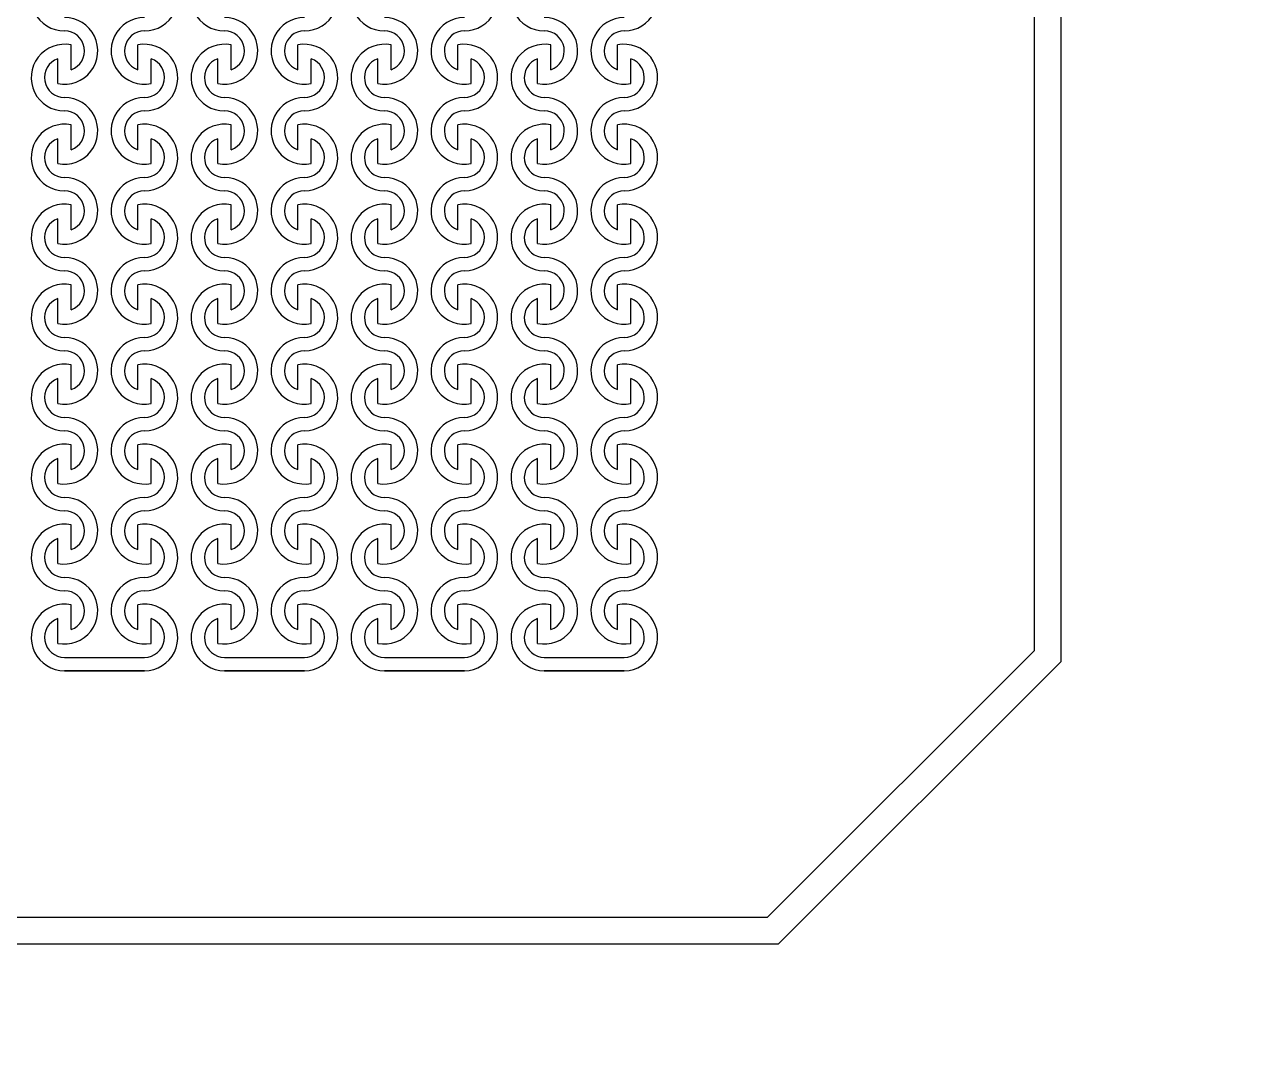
# Model space of a CAD drawing. Header units: millimetres. Extents: x 45556 to 173556, y 25313 to 153313.
# Drawn here: x 133404 to 137952, y 67713 to 71563 of the extents above; entities that cross this region are included whole.
import ezdxf

# ---------------------------------------------------------------- set-up
doc = ezdxf.new("R2010")
doc.units = ezdxf.units.MM
doc.layers.add('CLEAR', color=140, linetype='Continuous')

msp = doc.modelspace()

# ---------------------------------------------------------------- linework, layer by layer
for radius in [25000, 15000]:
    msp.add_circle((127056.2, 75313.2), radius)
at = {"layer": 'CLEAR'}
for p, q in [((137191.9, 74900.4), (137191.9, 69213.2)), ((137291.9, 74859), (137291.9, 69171.8)), ((133579.8, 71392.5), (133579.8, 71485.7)), ((133579.8, 71392.5), (133579.8, 71485.7)), ((133579.8, 71392.5), (133579.8, 71485.7)), ((133579.8, 71392.5), (133579.8, 71485.7)), ((133829.8, 71392.5), (133829.8, 71485.7)), ((133829.8, 71392.5), (133829.8, 71485.7)), ((133829.8, 71392.5), (133829.8, 71485.7)), ((133829.8, 71392.5), (133829.8, 71485.7)), ((134179.8, 71392.5), (134179.8, 71485.7)), ((134179.8, 71392.5), (134179.8, 71485.7)), ((134179.8, 71392.5), (134179.8, 71485.7)), ((134179.8, 71392.5), (134179.8, 71485.7)), ((134429.8, 71392.5), (134429.8, 71485.7)), ((134429.8, 71392.5), (134429.8, 71485.7)), ((134429.8, 71392.5), (134429.8, 71485.7)), ((134429.8, 71392.5), (134429.8, 71485.7)), ((134779.8, 71392.5), (134779.8, 71485.7)), ((134779.8, 71392.5), (134779.8, 71485.7)), ((134779.8, 71392.5), (134779.8, 71485.7)), ((134779.8, 71392.5), (134779.8, 71485.7)), ((135029.8, 71392.5), (135029.8, 71485.7)), ((135029.8, 71392.5), (135029.8, 71485.7)), ((135029.8, 71392.5), (135029.8, 71485.7)), ((135029.8, 71392.5), (135029.8, 71485.7)), ((135379.8, 71392.5), (135379.8, 71485.7)), ((135379.8, 71392.5), (135379.8, 71485.7)), ((135379.8, 71392.5), (135379.8, 71485.7)), ((135379.8, 71392.5), (135379.8, 71485.7)), ((135629.8, 71392.5), (135629.8, 71485.7)), ((135629.8, 71392.5), (135629.8, 71485.7)), ((135629.8, 71392.5), (135629.8, 71485.7)), ((135629.8, 71392.5), (135629.8, 71485.7)), ((133529.8, 71340.8), (133529.8, 71433.9)), ((133529.8, 71340.8), (133529.8, 71433.9)), ((133529.8, 71340.8), (133529.8, 71433.9)), ((133529.8, 71340.8), (133529.8, 71433.9)), ((133879.8, 71340.8), (133879.8, 71433.9)), ((133879.8, 71340.8), (133879.8, 71433.9)), ((133879.8, 71340.8), (133879.8, 71433.9)), ((133879.8, 71340.8), (133879.8, 71433.9)), ((134129.8, 71340.8), (134129.8, 71433.9)), ((134129.8, 71340.8), (134129.8, 71433.9)), ((134129.8, 71340.8), (134129.8, 71433.9)), ((134129.8, 71340.8), (134129.8, 71433.9)), ((134479.8, 71340.8), (134479.8, 71433.9)), ((134479.8, 71340.8), (134479.8, 71433.9)), ((134479.8, 71340.8), (134479.8, 71433.9)), ((134479.8, 71340.8), (134479.8, 71433.9)), ((134729.8, 71340.8), (134729.8, 71433.9)), ((134729.8, 71340.8), (134729.8, 71433.9)), ((134729.8, 71340.8), (134729.8, 71433.9)), ((134729.8, 71340.8), (134729.8, 71433.9)), ((135079.8, 71340.8), (135079.8, 71433.9)), ((135079.8, 71340.8), (135079.8, 71433.9)), ((135079.8, 71340.8), (135079.8, 71433.9)), ((135079.8, 71340.8), (135079.8, 71433.9)), ((135329.8, 71340.8), (135329.8, 71433.9)), ((135329.8, 71340.8), (135329.8, 71433.9)), ((135329.8, 71340.8), (135329.8, 71433.9)), ((135329.8, 71340.8), (135329.8, 71433.9)), ((135679.8, 71340.8), (135679.8, 71433.9)), ((135679.8, 71340.8), (135679.8, 71433.9)), ((135679.8, 71340.8), (135679.8, 71433.9)), ((135679.8, 71340.8), (135679.8, 71433.9)), ((133579.8, 71092.5), (133579.8, 71185.7)), ((133579.8, 71092.5), (133579.8, 71185.7)), ((133579.8, 71092.5), (133579.8, 71185.7)), ((133579.8, 71092.5), (133579.8, 71185.7)), ((133829.8, 71092.5), (133829.8, 71185.7)), ((133829.8, 71092.5), (133829.8, 71185.7)), ((133829.8, 71092.5), (133829.8, 71185.7)), ((133829.8, 71092.5), (133829.8, 71185.7)), ((134179.8, 71092.5), (134179.8, 71185.7)), ((134179.8, 71092.5), (134179.8, 71185.7)), ((134179.8, 71092.5), (134179.8, 71185.7)), ((134179.8, 71092.5), (134179.8, 71185.7)), ((134429.8, 71092.5), (134429.8, 71185.7)), ((134429.8, 71092.5), (134429.8, 71185.7)), ((134429.8, 71092.5), (134429.8, 71185.7)), ((134429.8, 71092.5), (134429.8, 71185.7)), ((134779.8, 71092.5), (134779.8, 71185.7)), ((134779.8, 71092.5), (134779.8, 71185.7)), ((134779.8, 71092.5), (134779.8, 71185.7)), ((134779.8, 71092.5), (134779.8, 71185.7)), ((135029.8, 71092.5), (135029.8, 71185.7)), ((135029.8, 71092.5), (135029.8, 71185.7)), ((135029.8, 71092.5), (135029.8, 71185.7)), ((135029.8, 71092.5), (135029.8, 71185.7)), ((135379.8, 71092.5), (135379.8, 71185.7)), ((135379.8, 71092.5), (135379.8, 71185.7)), ((135379.8, 71092.5), (135379.8, 71185.7)), ((135379.8, 71092.5), (135379.8, 71185.7)), ((135629.8, 71092.5), (135629.8, 71185.7)), ((135629.8, 71092.5), (135629.8, 71185.7)), ((135629.8, 71092.5), (135629.8, 71185.7)), ((135629.8, 71092.5), (135629.8, 71185.7)), ((133529.8, 71040.8), (133529.8, 71133.9)), ((133529.8, 71040.8), (133529.8, 71133.9)), ((133529.8, 71040.8), (133529.8, 71133.9)), ((133529.8, 71040.8), (133529.8, 71133.9)), ((133879.8, 71040.8), (133879.8, 71133.9)), ((133879.8, 71040.8), (133879.8, 71133.9)), ((133879.8, 71040.8), (133879.8, 71133.9)), ((133879.8, 71040.8), (133879.8, 71133.9)), ((134129.8, 71040.8), (134129.8, 71133.9)), ((134129.8, 71040.8), (134129.8, 71133.9)), ((134129.8, 71040.8), (134129.8, 71133.9)), ((134129.8, 71040.8), (134129.8, 71133.9)), ((134479.8, 71040.8), (134479.8, 71133.9)), ((134479.8, 71040.8), (134479.8, 71133.9)), ((134479.8, 71040.8), (134479.8, 71133.9)), ((134479.8, 71040.8), (134479.8, 71133.9)), ((134729.8, 71040.8), (134729.8, 71133.9)), ((134729.8, 71040.8), (134729.8, 71133.9)), ((134729.8, 71040.8), (134729.8, 71133.9)), ((134729.8, 71040.8), (134729.8, 71133.9)), ((135079.8, 71040.8), (135079.8, 71133.9)), ((135079.8, 71040.8), (135079.8, 71133.9)), ((135079.8, 71040.8), (135079.8, 71133.9)), ((135079.8, 71040.8), (135079.8, 71133.9)), ((135329.8, 71040.8), (135329.8, 71133.9)), ((135329.8, 71040.8), (135329.8, 71133.9)), ((135329.8, 71040.8), (135329.8, 71133.9)), ((135329.8, 71040.8), (135329.8, 71133.9)), ((135679.8, 71040.8), (135679.8, 71133.9)), ((135679.8, 71040.8), (135679.8, 71133.9)), ((135679.8, 71040.8), (135679.8, 71133.9)), ((135679.8, 71040.8), (135679.8, 71133.9)), ((133579.8, 70792.5), (133579.8, 70885.7)), ((133579.8, 70792.5), (133579.8, 70885.7)), ((133579.8, 70792.5), (133579.8, 70885.7)), ((133579.8, 70792.5), (133579.8, 70885.7)), ((133829.8, 70792.5), (133829.8, 70885.7)), ((133829.8, 70792.5), (133829.8, 70885.7)), ((133829.8, 70792.5), (133829.8, 70885.7)), ((133829.8, 70792.5), (133829.8, 70885.7)), ((134179.8, 70792.5), (134179.8, 70885.7)), ((134179.8, 70792.5), (134179.8, 70885.7)), ((134179.8, 70792.5), (134179.8, 70885.7)), ((134179.8, 70792.5), (134179.8, 70885.7)), ((134429.8, 70792.5), (134429.8, 70885.7)), ((134429.8, 70792.5), (134429.8, 70885.7)), ((134429.8, 70792.5), (134429.8, 70885.7)), ((134429.8, 70792.5), (134429.8, 70885.7)), ((134779.8, 70792.5), (134779.8, 70885.7)), ((134779.8, 70792.5), (134779.8, 70885.7)), ((134779.8, 70792.5), (134779.8, 70885.7)), ((134779.8, 70792.5), (134779.8, 70885.7)), ((135029.8, 70792.5), (135029.8, 70885.7)), ((135029.8, 70792.5), (135029.8, 70885.7)), ((135029.8, 70792.5), (135029.8, 70885.7)), ((135029.8, 70792.5), (135029.8, 70885.7)), ((135379.8, 70792.5), (135379.8, 70885.7)), ((135379.8, 70792.5), (135379.8, 70885.7)), ((135379.8, 70792.5), (135379.8, 70885.7)), ((135379.8, 70792.5), (135379.8, 70885.7)), ((135629.8, 70792.5), (135629.8, 70885.7)), ((135629.8, 70792.5), (135629.8, 70885.7)), ((135629.8, 70792.5), (135629.8, 70885.7)), ((135629.8, 70792.5), (135629.8, 70885.7)), ((133529.8, 70740.8), (133529.8, 70833.9)), ((133529.8, 70740.8), (133529.8, 70833.9)), ((133529.8, 70740.8), (133529.8, 70833.9)), ((133529.8, 70740.8), (133529.8, 70833.9)), ((133879.8, 70740.8), (133879.8, 70833.9)), ((133879.8, 70740.8), (133879.8, 70833.9)), ((133879.8, 70740.8), (133879.8, 70833.9)), ((133879.8, 70740.8), (133879.8, 70833.9)), ((134129.8, 70740.8), (134129.8, 70833.9)), ((134129.8, 70740.8), (134129.8, 70833.9)), ((134129.8, 70740.8), (134129.8, 70833.9)), ((134129.8, 70740.8), (134129.8, 70833.9)), ((134479.8, 70740.8), (134479.8, 70833.9)), ((134479.8, 70740.8), (134479.8, 70833.9)), ((134479.8, 70740.8), (134479.8, 70833.9)), ((134479.8, 70740.8), (134479.8, 70833.9)), ((134729.8, 70740.8), (134729.8, 70833.9)), ((134729.8, 70740.8), (134729.8, 70833.9)), ((134729.8, 70740.8), (134729.8, 70833.9)), ((134729.8, 70740.8), (134729.8, 70833.9)), ((135079.8, 70740.8), (135079.8, 70833.9)), ((135079.8, 70740.8), (135079.8, 70833.9)), ((135079.8, 70740.8), (135079.8, 70833.9)), ((135079.8, 70740.8), (135079.8, 70833.9)), ((135329.8, 70740.8), (135329.8, 70833.9)), ((135329.8, 70740.8), (135329.8, 70833.9)), ((135329.8, 70740.8), (135329.8, 70833.9)), ((135329.8, 70740.8), (135329.8, 70833.9)), ((135679.8, 70740.8), (135679.8, 70833.9)), ((135679.8, 70740.8), (135679.8, 70833.9)), ((135679.8, 70740.8), (135679.8, 70833.9)), ((135679.8, 70740.8), (135679.8, 70833.9)), ((133579.8, 70492.5), (133579.8, 70585.7)), ((133579.8, 70492.5), (133579.8, 70585.7)), ((133579.8, 70492.5), (133579.8, 70585.7)), ((133579.8, 70492.5), (133579.8, 70585.7)), ((133829.8, 70492.5), (133829.8, 70585.7)), ((133829.8, 70492.5), (133829.8, 70585.7)), ((133829.8, 70492.5), (133829.8, 70585.7)), ((133829.8, 70492.5), (133829.8, 70585.7)), ((134179.8, 70492.5), (134179.8, 70585.7)), ((134179.8, 70492.5), (134179.8, 70585.7)), ((134179.8, 70492.5), (134179.8, 70585.7)), ((134179.8, 70492.5), (134179.8, 70585.7)), ((134429.8, 70492.5), (134429.8, 70585.7)), ((134429.8, 70492.5), (134429.8, 70585.7)), ((134429.8, 70492.5), (134429.8, 70585.7)), ((134429.8, 70492.5), (134429.8, 70585.7)), ((134779.8, 70492.5), (134779.8, 70585.7)), ((134779.8, 70492.5), (134779.8, 70585.7)), ((134779.8, 70492.5), (134779.8, 70585.7)), ((134779.8, 70492.5), (134779.8, 70585.7)), ((135029.8, 70492.5), (135029.8, 70585.7)), ((135029.8, 70492.5), (135029.8, 70585.7)), ((135029.8, 70492.5), (135029.8, 70585.7)), ((135029.8, 70492.5), (135029.8, 70585.7)), ((135379.8, 70492.5), (135379.8, 70585.7)), ((135379.8, 70492.5), (135379.8, 70585.7)), ((135379.8, 70492.5), (135379.8, 70585.7)), ((135379.8, 70492.5), (135379.8, 70585.7)), ((135629.8, 70492.5), (135629.8, 70585.7)), ((135629.8, 70492.5), (135629.8, 70585.7)), ((135629.8, 70492.5), (135629.8, 70585.7)), ((135629.8, 70492.5), (135629.8, 70585.7)), ((133529.8, 70440.8), (133529.8, 70533.9)), ((133529.8, 70440.8), (133529.8, 70533.9)), ((133529.8, 70440.8), (133529.8, 70533.9)), ((133529.8, 70440.8), (133529.8, 70533.9)), ((133879.8, 70440.8), (133879.8, 70533.9)), ((133879.8, 70440.8), (133879.8, 70533.9)), ((133879.8, 70440.8), (133879.8, 70533.9)), ((133879.8, 70440.8), (133879.8, 70533.9)), ((134129.8, 70440.8), (134129.8, 70533.9)), ((134129.8, 70440.8), (134129.8, 70533.9)), ((134129.8, 70440.8), (134129.8, 70533.9)), ((134129.8, 70440.8), (134129.8, 70533.9)), ((134479.8, 70440.8), (134479.8, 70533.9)), ((134479.8, 70440.8), (134479.8, 70533.9)), ((134479.8, 70440.8), (134479.8, 70533.9)), ((134479.8, 70440.8), (134479.8, 70533.9)), ((134729.8, 70440.8), (134729.8, 70533.9)), ((134729.8, 70440.8), (134729.8, 70533.9)), ((134729.8, 70440.8), (134729.8, 70533.9)), ((134729.8, 70440.8), (134729.8, 70533.9)), ((135079.8, 70440.8), (135079.8, 70533.9)), ((135079.8, 70440.8), (135079.8, 70533.9)), ((135079.8, 70440.8), (135079.8, 70533.9)), ((135079.8, 70440.8), (135079.8, 70533.9)), ((135329.8, 70440.8), (135329.8, 70533.9)), ((135329.8, 70440.8), (135329.8, 70533.9)), ((135329.8, 70440.8), (135329.8, 70533.9)), ((135329.8, 70440.8), (135329.8, 70533.9)), ((135679.8, 70440.8), (135679.8, 70533.9)), ((135679.8, 70440.8), (135679.8, 70533.9)), ((135679.8, 70440.8), (135679.8, 70533.9)), ((135679.8, 70440.8), (135679.8, 70533.9)), ((133579.8, 70192.5), (133579.8, 70285.7)), ((133579.8, 70192.5), (133579.8, 70285.7)), ((133579.8, 70192.5), (133579.8, 70285.7)), ((133579.8, 70192.5), (133579.8, 70285.7)), ((133829.8, 70192.5), (133829.8, 70285.7)), ((133829.8, 70192.5), (133829.8, 70285.7)), ((133829.8, 70192.5), (133829.8, 70285.7)), ((133829.8, 70192.5), (133829.8, 70285.7)), ((134179.8, 70192.5), (134179.8, 70285.7)), ((134179.8, 70192.5), (134179.8, 70285.7)), ((134179.8, 70192.5), (134179.8, 70285.7)), ((134179.8, 70192.5), (134179.8, 70285.7)), ((134429.8, 70192.5), (134429.8, 70285.7)), ((134429.8, 70192.5), (134429.8, 70285.7)), ((134429.8, 70192.5), (134429.8, 70285.7)), ((134429.8, 70192.5), (134429.8, 70285.7)), ((134779.8, 70192.5), (134779.8, 70285.7)), ((134779.8, 70192.5), (134779.8, 70285.7)), ((134779.8, 70192.5), (134779.8, 70285.7)), ((134779.8, 70192.5), (134779.8, 70285.7)), ((135029.8, 70192.5), (135029.8, 70285.7)), ((135029.8, 70192.5), (135029.8, 70285.7)), ((135029.8, 70192.5), (135029.8, 70285.7)), ((135029.8, 70192.5), (135029.8, 70285.7)), ((135379.8, 70192.5), (135379.8, 70285.7)), ((135379.8, 70192.5), (135379.8, 70285.7)), ((135379.8, 70192.5), (135379.8, 70285.7)), ((135379.8, 70192.5), (135379.8, 70285.7)), ((135629.8, 70192.5), (135629.8, 70285.7)), ((135629.8, 70192.5), (135629.8, 70285.7)), ((135629.8, 70192.5), (135629.8, 70285.7)), ((135629.8, 70192.5), (135629.8, 70285.7)), ((133529.8, 70140.8), (133529.8, 70233.9)), ((133529.8, 70140.8), (133529.8, 70233.9)), ((133529.8, 70140.8), (133529.8, 70233.9)), ((133529.8, 70140.8), (133529.8, 70233.9)), ((133879.8, 70140.8), (133879.8, 70233.9)), ((133879.8, 70140.8), (133879.8, 70233.9)), ((133879.8, 70140.8), (133879.8, 70233.9)), ((133879.8, 70140.8), (133879.8, 70233.9)), ((134129.8, 70140.8), (134129.8, 70233.9)), ((134129.8, 70140.8), (134129.8, 70233.9)), ((134129.8, 70140.8), (134129.8, 70233.9)), ((134129.8, 70140.8), (134129.8, 70233.9)), ((134479.8, 70140.8), (134479.8, 70233.9)), ((134479.8, 70140.8), (134479.8, 70233.9)), ((134479.8, 70140.8), (134479.8, 70233.9)), ((134479.8, 70140.8), (134479.8, 70233.9)), ((134729.8, 70140.8), (134729.8, 70233.9)), ((134729.8, 70140.8), (134729.8, 70233.9)), ((134729.8, 70140.8), (134729.8, 70233.9)), ((134729.8, 70140.8), (134729.8, 70233.9)), ((135079.8, 70140.8), (135079.8, 70233.9)), ((135079.8, 70140.8), (135079.8, 70233.9)), ((135079.8, 70140.8), (135079.8, 70233.9)), ((135079.8, 70140.8), (135079.8, 70233.9)), ((135329.8, 70140.8), (135329.8, 70233.9)), ((135329.8, 70140.8), (135329.8, 70233.9)), ((135329.8, 70140.8), (135329.8, 70233.9)), ((135329.8, 70140.8), (135329.8, 70233.9)), ((135679.8, 70140.8), (135679.8, 70233.9)), ((135679.8, 70140.8), (135679.8, 70233.9)), ((135679.8, 70140.8), (135679.8, 70233.9)), ((135679.8, 70140.8), (135679.8, 70233.9)), ((133579.8, 69892.5), (133579.8, 69985.7)), ((133579.8, 69892.5), (133579.8, 69985.7)), ((133579.8, 69892.5), (133579.8, 69985.7)), ((133579.8, 69892.5), (133579.8, 69985.7)), ((133829.8, 69892.5), (133829.8, 69985.7)), ((133829.8, 69892.5), (133829.8, 69985.7)), ((133829.8, 69892.5), (133829.8, 69985.7)), ((133829.8, 69892.5), (133829.8, 69985.7)), ((134179.8, 69892.5), (134179.8, 69985.7)), ((134179.8, 69892.5), (134179.8, 69985.7)), ((134179.8, 69892.5), (134179.8, 69985.7)), ((134179.8, 69892.5), (134179.8, 69985.7)), ((134429.8, 69892.5), (134429.8, 69985.7)), ((134429.8, 69892.5), (134429.8, 69985.7)), ((134429.8, 69892.5), (134429.8, 69985.7)), ((134429.8, 69892.5), (134429.8, 69985.7)), ((134779.8, 69892.5), (134779.8, 69985.7)), ((134779.8, 69892.5), (134779.8, 69985.7)), ((134779.8, 69892.5), (134779.8, 69985.7)), ((134779.8, 69892.5), (134779.8, 69985.7)), ((135029.8, 69892.5), (135029.8, 69985.7)), ((135029.8, 69892.5), (135029.8, 69985.7)), ((135029.8, 69892.5), (135029.8, 69985.7)), ((135029.8, 69892.5), (135029.8, 69985.7)), ((135379.8, 69892.5), (135379.8, 69985.7)), ((135379.8, 69892.5), (135379.8, 69985.7)), ((135379.8, 69892.5), (135379.8, 69985.7)), ((135379.8, 69892.5), (135379.8, 69985.7)), ((135629.8, 69892.5), (135629.8, 69985.7)), ((135629.8, 69892.5), (135629.8, 69985.7)), ((135629.8, 69892.5), (135629.8, 69985.7)), ((135629.8, 69892.5), (135629.8, 69985.7)), ((133529.8, 69840.8), (133529.8, 69933.9)), ((133529.8, 69840.8), (133529.8, 69933.9)), ((133529.8, 69840.8), (133529.8, 69933.9)), ((133529.8, 69840.8), (133529.8, 69933.9)), ((133879.8, 69840.8), (133879.8, 69933.9)), ((133879.8, 69840.8), (133879.8, 69933.9)), ((133879.8, 69840.8), (133879.8, 69933.9)), ((133879.8, 69840.8), (133879.8, 69933.9)), ((134129.8, 69840.8), (134129.8, 69933.9)), ((134129.8, 69840.8), (134129.8, 69933.9)), ((134129.8, 69840.8), (134129.8, 69933.9)), ((134129.8, 69840.8), (134129.8, 69933.9)), ((134479.8, 69840.8), (134479.8, 69933.9)), ((134479.8, 69840.8), (134479.8, 69933.9)), ((134479.8, 69840.8), (134479.8, 69933.9)), ((134479.8, 69840.8), (134479.8, 69933.9)), ((134729.8, 69840.8), (134729.8, 69933.9)), ((134729.8, 69840.8), (134729.8, 69933.9)), ((134729.8, 69840.8), (134729.8, 69933.9)), ((134729.8, 69840.8), (134729.8, 69933.9)), ((135079.8, 69840.8), (135079.8, 69933.9)), ((135079.8, 69840.8), (135079.8, 69933.9)), ((135079.8, 69840.8), (135079.8, 69933.9)), ((135079.8, 69840.8), (135079.8, 69933.9)), ((135329.8, 69840.8), (135329.8, 69933.9)), ((135329.8, 69840.8), (135329.8, 69933.9)), ((135329.8, 69840.8), (135329.8, 69933.9)), ((135329.8, 69840.8), (135329.8, 69933.9)), ((135679.8, 69840.8), (135679.8, 69933.9)), ((135679.8, 69840.8), (135679.8, 69933.9)), ((135679.8, 69840.8), (135679.8, 69933.9)), ((135679.8, 69840.8), (135679.8, 69933.9)), ((133579.8, 69592.5), (133579.8, 69685.7)), ((133579.8, 69592.5), (133579.8, 69685.7)), ((133579.8, 69592.5), (133579.8, 69685.7)), ((133579.8, 69592.5), (133579.8, 69685.7)), ((133829.8, 69592.5), (133829.8, 69685.7)), ((133829.8, 69592.5), (133829.8, 69685.7)), ((133829.8, 69592.5), (133829.8, 69685.7)), ((133829.8, 69592.5), (133829.8, 69685.7)), ((134179.8, 69592.5), (134179.8, 69685.7)), ((134179.8, 69592.5), (134179.8, 69685.7)), ((134179.8, 69592.5), (134179.8, 69685.7)), ((134179.8, 69592.5), (134179.8, 69685.7)), ((134429.8, 69592.5), (134429.8, 69685.7)), ((134429.8, 69592.5), (134429.8, 69685.7)), ((134429.8, 69592.5), (134429.8, 69685.7)), ((134429.8, 69592.5), (134429.8, 69685.7)), ((134779.8, 69592.5), (134779.8, 69685.7)), ((134779.8, 69592.5), (134779.8, 69685.7)), ((134779.8, 69592.5), (134779.8, 69685.7)), ((134779.8, 69592.5), (134779.8, 69685.7)), ((135029.8, 69592.5), (135029.8, 69685.7)), ((135029.8, 69592.5), (135029.8, 69685.7)), ((135029.8, 69592.5), (135029.8, 69685.7)), ((135029.8, 69592.5), (135029.8, 69685.7)), ((135379.8, 69592.5), (135379.8, 69685.7)), ((135379.8, 69592.5), (135379.8, 69685.7)), ((135379.8, 69592.5), (135379.8, 69685.7)), ((135379.8, 69592.5), (135379.8, 69685.7)), ((135629.8, 69592.5), (135629.8, 69685.7)), ((135629.8, 69592.5), (135629.8, 69685.7)), ((135629.8, 69592.5), (135629.8, 69685.7)), ((135629.8, 69592.5), (135629.8, 69685.7)), ((133529.8, 69540.8), (133529.8, 69633.9)), ((133529.8, 69540.8), (133529.8, 69633.9)), ((133529.8, 69540.8), (133529.8, 69633.9)), ((133529.8, 69540.8), (133529.8, 69633.9)), ((133879.8, 69540.8), (133879.8, 69633.9)), ((133879.8, 69540.8), (133879.8, 69633.9)), ((133879.8, 69540.8), (133879.8, 69633.9)), ((133879.8, 69540.8), (133879.8, 69633.9)), ((134129.8, 69540.8), (134129.8, 69633.9)), ((134129.8, 69540.8), (134129.8, 69633.9)), ((134129.8, 69540.8), (134129.8, 69633.9)), ((134129.8, 69540.8), (134129.8, 69633.9)), ((134479.8, 69540.8), (134479.8, 69633.9)), ((134479.8, 69540.8), (134479.8, 69633.9)), ((134479.8, 69540.8), (134479.8, 69633.9)), ((134479.8, 69540.8), (134479.8, 69633.9)), ((134729.8, 69540.8), (134729.8, 69633.9)), ((134729.8, 69540.8), (134729.8, 69633.9)), ((134729.8, 69540.8), (134729.8, 69633.9)), ((134729.8, 69540.8), (134729.8, 69633.9)), ((135079.8, 69540.8), (135079.8, 69633.9)), ((135079.8, 69540.8), (135079.8, 69633.9)), ((135079.8, 69540.8), (135079.8, 69633.9)), ((135079.8, 69540.8), (135079.8, 69633.9)), ((135329.8, 69540.8), (135329.8, 69633.9)), ((135329.8, 69540.8), (135329.8, 69633.9)), ((135329.8, 69540.8), (135329.8, 69633.9)), ((135329.8, 69540.8), (135329.8, 69633.9)), ((135679.8, 69540.8), (135679.8, 69633.9)), ((135679.8, 69540.8), (135679.8, 69633.9)), ((135679.8, 69540.8), (135679.8, 69633.9)), ((135679.8, 69540.8), (135679.8, 69633.9)), ((133579.8, 69292.5), (133579.8, 69385.7)), ((133579.8, 69292.5), (133579.8, 69385.7)), ((133579.8, 69292.5), (133579.8, 69385.7)), ((133579.8, 69292.5), (133579.8, 69385.7)), ((133829.8, 69292.5), (133829.8, 69385.7)), ((133829.8, 69292.5), (133829.8, 69385.7)), ((133829.8, 69292.5), (133829.8, 69385.7)), ((133829.8, 69292.5), (133829.8, 69385.7)), ((134179.8, 69292.5), (134179.8, 69385.7)), ((134179.8, 69292.5), (134179.8, 69385.7)), ((134179.8, 69292.5), (134179.8, 69385.7)), ((134179.8, 69292.5), (134179.8, 69385.7)), ((134429.8, 69292.5), (134429.8, 69385.7)), ((134429.8, 69292.5), (134429.8, 69385.7)), ((134429.8, 69292.5), (134429.8, 69385.7)), ((134429.8, 69292.5), (134429.8, 69385.7)), ((134779.8, 69292.5), (134779.8, 69385.7)), ((134779.8, 69292.5), (134779.8, 69385.7)), ((134779.8, 69292.5), (134779.8, 69385.7)), ((134779.8, 69292.5), (134779.8, 69385.7)), ((135029.8, 69292.5), (135029.8, 69385.7)), ((135029.8, 69292.5), (135029.8, 69385.7)), ((135029.8, 69292.5), (135029.8, 69385.7)), ((135029.8, 69292.5), (135029.8, 69385.7)), ((135379.8, 69292.5), (135379.8, 69385.7)), ((135379.8, 69292.5), (135379.8, 69385.7)), ((135379.8, 69292.5), (135379.8, 69385.7)), ((135379.8, 69292.5), (135379.8, 69385.7)), ((135629.8, 69292.5), (135629.8, 69385.7)), ((135629.8, 69292.5), (135629.8, 69385.7)), ((135629.8, 69292.5), (135629.8, 69385.7)), ((135629.8, 69292.5), (135629.8, 69385.7)), ((133529.8, 69240.8), (133529.8, 69333.9)), ((133529.8, 69240.8), (133529.8, 69333.9)), ((133529.8, 69240.8), (133529.8, 69333.9)), ((133529.8, 69240.8), (133529.8, 69333.9)), ((133879.8, 69240.8), (133879.8, 69333.9)), ((133879.8, 69240.8), (133879.8, 69333.9)), ((133879.8, 69240.8), (133879.8, 69333.9)), ((133879.8, 69240.8), (133879.8, 69333.9)), ((134129.8, 69240.8), (134129.8, 69333.9)), ((134129.8, 69240.8), (134129.8, 69333.9)), ((134129.8, 69240.8), (134129.8, 69333.9)), ((134129.8, 69240.8), (134129.8, 69333.9)), ((134479.8, 69240.8), (134479.8, 69333.9)), ((134479.8, 69240.8), (134479.8, 69333.9)), ((134479.8, 69240.8), (134479.8, 69333.9)), ((134479.8, 69240.8), (134479.8, 69333.9)), ((134729.8, 69240.8), (134729.8, 69333.9)), ((134729.8, 69240.8), (134729.8, 69333.9)), ((134729.8, 69240.8), (134729.8, 69333.9)), ((134729.8, 69240.8), (134729.8, 69333.9)), ((135079.8, 69240.8), (135079.8, 69333.9)), ((135079.8, 69240.8), (135079.8, 69333.9)), ((135079.8, 69240.8), (135079.8, 69333.9)), ((135079.8, 69240.8), (135079.8, 69333.9)), ((135329.8, 69240.8), (135329.8, 69333.9)), ((135329.8, 69240.8), (135329.8, 69333.9)), ((135329.8, 69240.8), (135329.8, 69333.9)), ((135329.8, 69240.8), (135329.8, 69333.9)), ((135679.8, 69240.8), (135679.8, 69333.9)), ((135679.8, 69240.8), (135679.8, 69333.9)), ((135679.8, 69240.8), (135679.8, 69333.9)), ((135679.8, 69240.8), (135679.8, 69333.9)), ((133554.8, 69188.2), (133854.8, 69188.2)), ((133554.8, 69188.2), (133854.8, 69188.2)), ((134154.8, 69188.2), (134454.8, 69188.2)), ((134154.8, 69188.2), (134454.8, 69188.2)), ((134754.8, 69188.2), (135054.8, 69188.2)), ((134754.8, 69188.2), (135054.8, 69188.2)), ((135354.8, 69188.2), (135654.8, 69188.2)), ((135354.8, 69188.2), (135654.8, 69188.2)), ((136191.9, 68213.2), (137191.9, 69213.2)), ((133554.8, 69138.2), (133854.8, 69138.2)), ((133854.8, 69138.2), (133554.8, 69138.2)), ((133554.8, 69138.2), (133854.8, 69138.2)), ((133854.8, 69138.2), (133554.8, 69138.2)), ((134154.8, 69138.2), (134454.8, 69138.2)), ((134454.8, 69138.2), (134154.8, 69138.2)), ((134154.8, 69138.2), (134454.8, 69138.2)), ((134454.8, 69138.2), (134154.8, 69138.2)), ((134754.8, 69138.2), (135054.8, 69138.2)), ((135054.8, 69138.2), (134754.8, 69138.2)), ((134754.8, 69138.2), (135054.8, 69138.2)), ((135054.8, 69138.2), (134754.8, 69138.2)), ((135354.8, 69138.2), (135654.8, 69138.2)), ((135654.8, 69138.2), (135354.8, 69138.2)), ((135354.8, 69138.2), (135654.8, 69138.2)), ((135654.8, 69138.2), (135354.8, 69138.2)), ((136233.4, 68113.2), (137291.9, 69171.8)), ((116871.5, 68213.2), (136191.9, 68213.2)), ((116871.5, 68113.2), (136233.4, 68113.2))]:
    msp.add_line(p, q, dxfattribs=at)
for centre, radius, start, end in [((133554.8, 71663.2), 125, 78.463, 270), ((133554.8, 71663.2), 125, 78.463, 270), ((133854.8, 71663.2), 125, 270, 101.537), ((133854.8, 71663.2), 125, 270, 101.537), ((134154.8, 71663.2), 125, 78.463, 270), ((134154.8, 71663.2), 125, 78.463, 270), ((134454.8, 71663.2), 125, 270, 101.537), ((134454.8, 71663.2), 125, 270, 101.537), ((134754.8, 71663.2), 125, 78.463, 270), ((134754.8, 71663.2), 125, 78.463, 270), ((135054.8, 71663.2), 125, 270, 101.537), ((135054.8, 71663.2), 125, 270, 101.537), ((135354.8, 71663.2), 125, 78.463, 270), ((135354.8, 71663.2), 125, 78.463, 270), ((135654.8, 71663.2), 125, 270, 101.537), ((135654.8, 71663.2), 125, 270, 101.537), ((133554.8, 71463.2), 125, 258.463, 90), ((133554.8, 71463.2), 125, 258.463, 90), ((133854.8, 71463.2), 125, 90, 281.537), ((133854.8, 71463.2), 125, 90, 281.537), ((134154.8, 71463.2), 125, 258.463, 90), ((134154.8, 71463.2), 125, 258.463, 90), ((134454.8, 71463.2), 125, 90, 281.537), ((134454.8, 71463.2), 125, 90, 281.537), ((134754.8, 71463.2), 125, 258.463, 90), ((134754.8, 71463.2), 125, 258.463, 90), ((135054.8, 71463.2), 125, 90, 281.537), ((135054.8, 71463.2), 125, 90, 281.537), ((135354.8, 71463.2), 125, 258.463, 90), ((135354.8, 71463.2), 125, 258.463, 90), ((135654.8, 71463.2), 125, 90, 281.537), ((135654.8, 71463.2), 125, 90, 281.537), ((133554.8, 71463.2), 75, 289.4712, 90), ((133554.8, 71463.2), 75, 289.4712, 90), ((133854.8, 71463.2), 75, 90, 250.5288), ((133854.8, 71463.2), 75, 90, 250.5288), ((134154.8, 71463.2), 75, 289.4712, 90), ((134154.8, 71463.2), 75, 289.4712, 90), ((134454.8, 71463.2), 75, 90, 250.5288), ((134454.8, 71463.2), 75, 90, 250.5288), ((134754.8, 71463.2), 75, 289.4712, 90), ((134754.8, 71463.2), 75, 289.4712, 90), ((135054.8, 71463.2), 75, 90, 250.5288), ((135054.8, 71463.2), 75, 90, 250.5288), ((135354.8, 71463.2), 75, 289.4712, 90), ((135354.8, 71463.2), 75, 289.4712, 90), ((135654.8, 71463.2), 75, 90, 250.5288), ((135654.8, 71463.2), 75, 90, 250.5288), ((133554.8, 71363.2), 125, 78.463, 270), ((133554.8, 71363.2), 125, 78.463, 270), ((133854.8, 71363.2), 125, 270, 101.537), ((133854.8, 71363.2), 125, 270, 101.537), ((134154.8, 71363.2), 125, 78.463, 270), ((134154.8, 71363.2), 125, 78.463, 270), ((134454.8, 71363.2), 125, 270, 101.537), ((134454.8, 71363.2), 125, 270, 101.537), ((134754.8, 71363.2), 125, 78.463, 270), ((134754.8, 71363.2), 125, 78.463, 270), ((135054.8, 71363.2), 125, 270, 101.537), ((135054.8, 71363.2), 125, 270, 101.537), ((135354.8, 71363.2), 125, 78.463, 270), ((135354.8, 71363.2), 125, 78.463, 270), ((135654.8, 71363.2), 125, 270, 101.537), ((135654.8, 71363.2), 125, 270, 101.537), ((133554.8, 71363.2), 75, 109.4712, 270), ((133554.8, 71363.2), 75, 109.4712, 270), ((133854.8, 71363.2), 75, 270, 70.5288), ((133854.8, 71363.2), 75, 270, 70.5288), ((134154.8, 71363.2), 75, 109.4712, 270), ((134154.8, 71363.2), 75, 109.4712, 270), ((134454.8, 71363.2), 75, 270, 70.5288), ((134454.8, 71363.2), 75, 270, 70.5288), ((134754.8, 71363.2), 75, 109.4712, 270), ((134754.8, 71363.2), 75, 109.4712, 270), ((135054.8, 71363.2), 75, 270, 70.5288), ((135054.8, 71363.2), 75, 270, 70.5288), ((135354.8, 71363.2), 75, 109.4712, 270), ((135354.8, 71363.2), 75, 109.4712, 270), ((135654.8, 71363.2), 75, 270, 70.5288), ((135654.8, 71363.2), 75, 270, 70.5288), ((133554.8, 71163.2), 125, 258.463, 90), ((133554.8, 71163.2), 125, 258.463, 90), ((133854.8, 71163.2), 125, 90, 281.537), ((133854.8, 71163.2), 125, 90, 281.537), ((134154.8, 71163.2), 125, 258.463, 90), ((134154.8, 71163.2), 125, 258.463, 90), ((134454.8, 71163.2), 125, 90, 281.537), ((134454.8, 71163.2), 125, 90, 281.537), ((134754.8, 71163.2), 125, 258.463, 90), ((134754.8, 71163.2), 125, 258.463, 90), ((135054.8, 71163.2), 125, 90, 281.537), ((135054.8, 71163.2), 125, 90, 281.537), ((135354.8, 71163.2), 125, 258.463, 90), ((135354.8, 71163.2), 125, 258.463, 90), ((135654.8, 71163.2), 125, 90, 281.537), ((135654.8, 71163.2), 125, 90, 281.537), ((133554.8, 71163.2), 75, 289.4712, 90), ((133554.8, 71163.2), 75, 289.4712, 90), ((133854.8, 71163.2), 75, 90, 250.5288), ((133854.8, 71163.2), 75, 90, 250.5288), ((134154.8, 71163.2), 75, 289.4712, 90), ((134154.8, 71163.2), 75, 289.4712, 90), ((134454.8, 71163.2), 75, 90, 250.5288), ((134454.8, 71163.2), 75, 90, 250.5288), ((134754.8, 71163.2), 75, 289.4712, 90), ((134754.8, 71163.2), 75, 289.4712, 90), ((135054.8, 71163.2), 75, 90, 250.5288), ((135054.8, 71163.2), 75, 90, 250.5288), ((135354.8, 71163.2), 75, 289.4712, 90), ((135354.8, 71163.2), 75, 289.4712, 90), ((135654.8, 71163.2), 75, 90, 250.5288), ((135654.8, 71163.2), 75, 90, 250.5288), ((133554.8, 71063.2), 125, 78.463, 270), ((133554.8, 71063.2), 125, 78.463, 270), ((133854.8, 71063.2), 125, 270, 101.537), ((133854.8, 71063.2), 125, 270, 101.537), ((134154.8, 71063.2), 125, 78.463, 270), ((134154.8, 71063.2), 125, 78.463, 270), ((134454.8, 71063.2), 125, 270, 101.537), ((134454.8, 71063.2), 125, 270, 101.537), ((134754.8, 71063.2), 125, 78.463, 270), ((134754.8, 71063.2), 125, 78.463, 270), ((135054.8, 71063.2), 125, 270, 101.537), ((135054.8, 71063.2), 125, 270, 101.537), ((135354.8, 71063.2), 125, 78.463, 270), ((135354.8, 71063.2), 125, 78.463, 270), ((135654.8, 71063.2), 125, 270, 101.537), ((135654.8, 71063.2), 125, 270, 101.537), ((133554.8, 71063.2), 75, 109.4712, 270), ((133554.8, 71063.2), 75, 109.4712, 270), ((133854.8, 71063.2), 75, 270, 70.5288), ((133854.8, 71063.2), 75, 270, 70.5288), ((134154.8, 71063.2), 75, 109.4712, 270), ((134154.8, 71063.2), 75, 109.4712, 270), ((134454.8, 71063.2), 75, 270, 70.5288), ((134454.8, 71063.2), 75, 270, 70.5288), ((134754.8, 71063.2), 75, 109.4712, 270), ((134754.8, 71063.2), 75, 109.4712, 270), ((135054.8, 71063.2), 75, 270, 70.5288), ((135054.8, 71063.2), 75, 270, 70.5288), ((135354.8, 71063.2), 75, 109.4712, 270), ((135354.8, 71063.2), 75, 109.4712, 270), ((135654.8, 71063.2), 75, 270, 70.5288), ((135654.8, 71063.2), 75, 270, 70.5288), ((133554.8, 70863.2), 125, 258.463, 90), ((133554.8, 70863.2), 125, 258.463, 90), ((133854.8, 70863.2), 125, 90, 281.537), ((133854.8, 70863.2), 125, 90, 281.537), ((134154.8, 70863.2), 125, 258.463, 90), ((134154.8, 70863.2), 125, 258.463, 90), ((134454.8, 70863.2), 125, 90, 281.537), ((134454.8, 70863.2), 125, 90, 281.537), ((134754.8, 70863.2), 125, 258.463, 90), ((134754.8, 70863.2), 125, 258.463, 90), ((135054.8, 70863.2), 125, 90, 281.537), ((135054.8, 70863.2), 125, 90, 281.537), ((135354.8, 70863.2), 125, 258.463, 90), ((135354.8, 70863.2), 125, 258.463, 90), ((135654.8, 70863.2), 125, 90, 281.537), ((135654.8, 70863.2), 125, 90, 281.537), ((133554.8, 70863.2), 75, 289.4712, 90), ((133554.8, 70863.2), 75, 289.4712, 90), ((133854.8, 70863.2), 75, 90, 250.5288), ((133854.8, 70863.2), 75, 90, 250.5288), ((134154.8, 70863.2), 75, 289.4712, 90), ((134154.8, 70863.2), 75, 289.4712, 90), ((134454.8, 70863.2), 75, 90, 250.5288), ((134454.8, 70863.2), 75, 90, 250.5288), ((134754.8, 70863.2), 75, 289.4712, 90), ((134754.8, 70863.2), 75, 289.4712, 90), ((135054.8, 70863.2), 75, 90, 250.5288), ((135054.8, 70863.2), 75, 90, 250.5288), ((135354.8, 70863.2), 75, 289.4712, 90), ((135354.8, 70863.2), 75, 289.4712, 90), ((135654.8, 70863.2), 75, 90, 250.5288), ((135654.8, 70863.2), 75, 90, 250.5288), ((133554.8, 70763.2), 125, 78.463, 270), ((133554.8, 70763.2), 125, 78.463, 270), ((133854.8, 70763.2), 125, 270, 101.537), ((133854.8, 70763.2), 125, 270, 101.537), ((134154.8, 70763.2), 125, 78.463, 270), ((134154.8, 70763.2), 125, 78.463, 270), ((134454.8, 70763.2), 125, 270, 101.537), ((134454.8, 70763.2), 125, 270, 101.537), ((134754.8, 70763.2), 125, 78.463, 270), ((134754.8, 70763.2), 125, 78.463, 270), ((135054.8, 70763.2), 125, 270, 101.537), ((135054.8, 70763.2), 125, 270, 101.537), ((135354.8, 70763.2), 125, 78.463, 270), ((135354.8, 70763.2), 125, 78.463, 270), ((135654.8, 70763.2), 125, 270, 101.537), ((135654.8, 70763.2), 125, 270, 101.537), ((133554.8, 70763.2), 75, 109.4712, 270), ((133554.8, 70763.2), 75, 109.4712, 270), ((133854.8, 70763.2), 75, 270, 70.5288), ((133854.8, 70763.2), 75, 270, 70.5288), ((134154.8, 70763.2), 75, 109.4712, 270), ((134154.8, 70763.2), 75, 109.4712, 270), ((134454.8, 70763.2), 75, 270, 70.5288), ((134454.8, 70763.2), 75, 270, 70.5288), ((134754.8, 70763.2), 75, 109.4712, 270), ((134754.8, 70763.2), 75, 109.4712, 270), ((135054.8, 70763.2), 75, 270, 70.5288), ((135054.8, 70763.2), 75, 270, 70.5288), ((135354.8, 70763.2), 75, 109.4712, 270), ((135354.8, 70763.2), 75, 109.4712, 270), ((135654.8, 70763.2), 75, 270, 70.5288), ((135654.8, 70763.2), 75, 270, 70.5288), ((133554.8, 70563.2), 125, 258.463, 90), ((133554.8, 70563.2), 125, 258.463, 90), ((133854.8, 70563.2), 125, 90, 281.537), ((133854.8, 70563.2), 125, 90, 281.537), ((134154.8, 70563.2), 125, 258.463, 90), ((134154.8, 70563.2), 125, 258.463, 90), ((134454.8, 70563.2), 125, 90, 281.537), ((134454.8, 70563.2), 125, 90, 281.537), ((134754.8, 70563.2), 125, 258.463, 90), ((134754.8, 70563.2), 125, 258.463, 90), ((135054.8, 70563.2), 125, 90, 281.537), ((135054.8, 70563.2), 125, 90, 281.537), ((135354.8, 70563.2), 125, 258.463, 90), ((135354.8, 70563.2), 125, 258.463, 90), ((135654.8, 70563.2), 125, 90, 281.537), ((135654.8, 70563.2), 125, 90, 281.537), ((133554.8, 70563.2), 75, 289.4712, 90), ((133554.8, 70563.2), 75, 289.4712, 90), ((133854.8, 70563.2), 75, 90, 250.5288), ((133854.8, 70563.2), 75, 90, 250.5288), ((134154.8, 70563.2), 75, 289.4712, 90), ((134154.8, 70563.2), 75, 289.4712, 90), ((134454.8, 70563.2), 75, 90, 250.5288), ((134454.8, 70563.2), 75, 90, 250.5288), ((134754.8, 70563.2), 75, 289.4712, 90), ((134754.8, 70563.2), 75, 289.4712, 90), ((135054.8, 70563.2), 75, 90, 250.5288), ((135054.8, 70563.2), 75, 90, 250.5288), ((135354.8, 70563.2), 75, 289.4712, 90), ((135354.8, 70563.2), 75, 289.4712, 90), ((135654.8, 70563.2), 75, 90, 250.5288), ((135654.8, 70563.2), 75, 90, 250.5288), ((133554.8, 70463.2), 125, 78.463, 270), ((133554.8, 70463.2), 125, 78.463, 270), ((133854.8, 70463.2), 125, 270, 101.537), ((133854.8, 70463.2), 125, 270, 101.537), ((134154.8, 70463.2), 125, 78.463, 270), ((134154.8, 70463.2), 125, 78.463, 270), ((134454.8, 70463.2), 125, 270, 101.537), ((134454.8, 70463.2), 125, 270, 101.537), ((134754.8, 70463.2), 125, 78.463, 270), ((134754.8, 70463.2), 125, 78.463, 270), ((135054.8, 70463.2), 125, 270, 101.537), ((135054.8, 70463.2), 125, 270, 101.537), ((135354.8, 70463.2), 125, 78.463, 270), ((135354.8, 70463.2), 125, 78.463, 270), ((135654.8, 70463.2), 125, 270, 101.537), ((135654.8, 70463.2), 125, 270, 101.537), ((133554.8, 70463.2), 75, 109.4712, 270), ((133554.8, 70463.2), 75, 109.4712, 270), ((133854.8, 70463.2), 75, 270, 70.5288), ((133854.8, 70463.2), 75, 270, 70.5288), ((134154.8, 70463.2), 75, 109.4712, 270), ((134154.8, 70463.2), 75, 109.4712, 270), ((134454.8, 70463.2), 75, 270, 70.5288), ((134454.8, 70463.2), 75, 270, 70.5288), ((134754.8, 70463.2), 75, 109.4712, 270), ((134754.8, 70463.2), 75, 109.4712, 270), ((135054.8, 70463.2), 75, 270, 70.5288), ((135054.8, 70463.2), 75, 270, 70.5288), ((135354.8, 70463.2), 75, 109.4712, 270), ((135354.8, 70463.2), 75, 109.4712, 270), ((135654.8, 70463.2), 75, 270, 70.5288), ((135654.8, 70463.2), 75, 270, 70.5288), ((133554.8, 70263.2), 125, 258.463, 90), ((133554.8, 70263.2), 125, 258.463, 90), ((133854.8, 70263.2), 125, 90, 281.537), ((133854.8, 70263.2), 125, 90, 281.537), ((134154.8, 70263.2), 125, 258.463, 90), ((134154.8, 70263.2), 125, 258.463, 90), ((134454.8, 70263.2), 125, 90, 281.537), ((134454.8, 70263.2), 125, 90, 281.537), ((134754.8, 70263.2), 125, 258.463, 90), ((134754.8, 70263.2), 125, 258.463, 90), ((135054.8, 70263.2), 125, 90, 281.537), ((135054.8, 70263.2), 125, 90, 281.537), ((135354.8, 70263.2), 125, 258.463, 90), ((135354.8, 70263.2), 125, 258.463, 90), ((135654.8, 70263.2), 125, 90, 281.537), ((135654.8, 70263.2), 125, 90, 281.537), ((133554.8, 70263.2), 75, 289.4712, 90), ((133554.8, 70263.2), 75, 289.4712, 90), ((133854.8, 70263.2), 75, 90, 250.5288), ((133854.8, 70263.2), 75, 90, 250.5288), ((134154.8, 70263.2), 75, 289.4712, 90), ((134154.8, 70263.2), 75, 289.4712, 90), ((134454.8, 70263.2), 75, 90, 250.5288), ((134454.8, 70263.2), 75, 90, 250.5288), ((134754.8, 70263.2), 75, 289.4712, 90), ((134754.8, 70263.2), 75, 289.4712, 90), ((135054.8, 70263.2), 75, 90, 250.5288), ((135054.8, 70263.2), 75, 90, 250.5288), ((135354.8, 70263.2), 75, 289.4712, 90), ((135354.8, 70263.2), 75, 289.4712, 90), ((135654.8, 70263.2), 75, 90, 250.5288), ((135654.8, 70263.2), 75, 90, 250.5288), ((133554.8, 70163.2), 125, 78.463, 270), ((133554.8, 70163.2), 125, 78.463, 270), ((133854.8, 70163.2), 125, 270, 101.537), ((133854.8, 70163.2), 125, 270, 101.537), ((134154.8, 70163.2), 125, 78.463, 270), ((134154.8, 70163.2), 125, 78.463, 270), ((134454.8, 70163.2), 125, 270, 101.537), ((134454.8, 70163.2), 125, 270, 101.537), ((134754.8, 70163.2), 125, 78.463, 270), ((134754.8, 70163.2), 125, 78.463, 270), ((135054.8, 70163.2), 125, 270, 101.537), ((135054.8, 70163.2), 125, 270, 101.537), ((135354.8, 70163.2), 125, 78.463, 270), ((135354.8, 70163.2), 125, 78.463, 270), ((135654.8, 70163.2), 125, 270, 101.537), ((135654.8, 70163.2), 125, 270, 101.537), ((133554.8, 70163.2), 75, 109.4712, 270), ((133554.8, 70163.2), 75, 109.4712, 270), ((133854.8, 70163.2), 75, 270, 70.5288), ((133854.8, 70163.2), 75, 270, 70.5288), ((134154.8, 70163.2), 75, 109.4712, 270), ((134154.8, 70163.2), 75, 109.4712, 270), ((134454.8, 70163.2), 75, 270, 70.5288), ((134454.8, 70163.2), 75, 270, 70.5288), ((134754.8, 70163.2), 75, 109.4712, 270), ((134754.8, 70163.2), 75, 109.4712, 270), ((135054.8, 70163.2), 75, 270, 70.5288), ((135054.8, 70163.2), 75, 270, 70.5288), ((135354.8, 70163.2), 75, 109.4712, 270), ((135354.8, 70163.2), 75, 109.4712, 270), ((135654.8, 70163.2), 75, 270, 70.5288), ((135654.8, 70163.2), 75, 270, 70.5288), ((133554.8, 69963.2), 125, 258.463, 90), ((133554.8, 69963.2), 125, 258.463, 90), ((133854.8, 69963.2), 125, 90, 281.537), ((133854.8, 69963.2), 125, 90, 281.537), ((134154.8, 69963.2), 125, 258.463, 90), ((134154.8, 69963.2), 125, 258.463, 90), ((134454.8, 69963.2), 125, 90, 281.537), ((134454.8, 69963.2), 125, 90, 281.537), ((134754.8, 69963.2), 125, 258.463, 90), ((134754.8, 69963.2), 125, 258.463, 90), ((135054.8, 69963.2), 125, 90, 281.537), ((135054.8, 69963.2), 125, 90, 281.537), ((135354.8, 69963.2), 125, 258.463, 90), ((135354.8, 69963.2), 125, 258.463, 90), ((135654.8, 69963.2), 125, 90, 281.537), ((135654.8, 69963.2), 125, 90, 281.537), ((133554.8, 69963.2), 75, 289.4712, 90), ((133554.8, 69963.2), 75, 289.4712, 90), ((133854.8, 69963.2), 75, 90, 250.5288), ((133854.8, 69963.2), 75, 90, 250.5288), ((134154.8, 69963.2), 75, 289.4712, 90), ((134154.8, 69963.2), 75, 289.4712, 90), ((134454.8, 69963.2), 75, 90, 250.5288), ((134454.8, 69963.2), 75, 90, 250.5288), ((134754.8, 69963.2), 75, 289.4712, 90), ((134754.8, 69963.2), 75, 289.4712, 90), ((135054.8, 69963.2), 75, 90, 250.5288), ((135054.8, 69963.2), 75, 90, 250.5288), ((135354.8, 69963.2), 75, 289.4712, 90), ((135354.8, 69963.2), 75, 289.4712, 90), ((135654.8, 69963.2), 75, 90, 250.5288), ((135654.8, 69963.2), 75, 90, 250.5288), ((133554.8, 69863.2), 125, 78.463, 270), ((133554.8, 69863.2), 125, 78.463, 270), ((133854.8, 69863.2), 125, 270, 101.537), ((133854.8, 69863.2), 125, 270, 101.537), ((134154.8, 69863.2), 125, 78.463, 270), ((134154.8, 69863.2), 125, 78.463, 270), ((134454.8, 69863.2), 125, 270, 101.537), ((134454.8, 69863.2), 125, 270, 101.537), ((134754.8, 69863.2), 125, 78.463, 270), ((134754.8, 69863.2), 125, 78.463, 270), ((135054.8, 69863.2), 125, 270, 101.537), ((135054.8, 69863.2), 125, 270, 101.537), ((135354.8, 69863.2), 125, 78.463, 270), ((135354.8, 69863.2), 125, 78.463, 270), ((135654.8, 69863.2), 125, 270, 101.537), ((135654.8, 69863.2), 125, 270, 101.537), ((133554.8, 69863.2), 75, 109.4712, 270), ((133554.8, 69863.2), 75, 109.4712, 270), ((133854.8, 69863.2), 75, 270, 70.5288), ((133854.8, 69863.2), 75, 270, 70.5288), ((134154.8, 69863.2), 75, 109.4712, 270), ((134154.8, 69863.2), 75, 109.4712, 270), ((134454.8, 69863.2), 75, 270, 70.5288), ((134454.8, 69863.2), 75, 270, 70.5288), ((134754.8, 69863.2), 75, 109.4712, 270), ((134754.8, 69863.2), 75, 109.4712, 270), ((135054.8, 69863.2), 75, 270, 70.5288), ((135054.8, 69863.2), 75, 270, 70.5288), ((135354.8, 69863.2), 75, 109.4712, 270), ((135354.8, 69863.2), 75, 109.4712, 270), ((135654.8, 69863.2), 75, 270, 70.5288), ((135654.8, 69863.2), 75, 270, 70.5288), ((133554.8, 69663.2), 125, 258.463, 90), ((133554.8, 69663.2), 125, 258.463, 90), ((133854.8, 69663.2), 125, 90, 281.537), ((133854.8, 69663.2), 125, 90, 281.537), ((134154.8, 69663.2), 125, 258.463, 90), ((134154.8, 69663.2), 125, 258.463, 90), ((134454.8, 69663.2), 125, 90, 281.537), ((134454.8, 69663.2), 125, 90, 281.537), ((134754.8, 69663.2), 125, 258.463, 90), ((134754.8, 69663.2), 125, 258.463, 90), ((135054.8, 69663.2), 125, 90, 281.537), ((135054.8, 69663.2), 125, 90, 281.537), ((135354.8, 69663.2), 125, 258.463, 90), ((135354.8, 69663.2), 125, 258.463, 90), ((135654.8, 69663.2), 125, 90, 281.537), ((135654.8, 69663.2), 125, 90, 281.537), ((133554.8, 69663.2), 75, 289.4712, 90), ((133554.8, 69663.2), 75, 289.4712, 90), ((133854.8, 69663.2), 75, 90, 250.5288), ((133854.8, 69663.2), 75, 90, 250.5288), ((134154.8, 69663.2), 75, 289.4712, 90), ((134154.8, 69663.2), 75, 289.4712, 90), ((134454.8, 69663.2), 75, 90, 250.5288), ((134454.8, 69663.2), 75, 90, 250.5288), ((134754.8, 69663.2), 75, 289.4712, 90), ((134754.8, 69663.2), 75, 289.4712, 90), ((135054.8, 69663.2), 75, 90, 250.5288), ((135054.8, 69663.2), 75, 90, 250.5288), ((135354.8, 69663.2), 75, 289.4712, 90), ((135354.8, 69663.2), 75, 289.4712, 90), ((135654.8, 69663.2), 75, 90, 250.5288), ((135654.8, 69663.2), 75, 90, 250.5288), ((133554.8, 69563.2), 125, 78.463, 270), ((133554.8, 69563.2), 125, 78.463, 270), ((133854.8, 69563.2), 125, 270, 101.537), ((133854.8, 69563.2), 125, 270, 101.537), ((134154.8, 69563.2), 125, 78.463, 270), ((134154.8, 69563.2), 125, 78.463, 270), ((134454.8, 69563.2), 125, 270, 101.537), ((134454.8, 69563.2), 125, 270, 101.537), ((134754.8, 69563.2), 125, 78.463, 270), ((134754.8, 69563.2), 125, 78.463, 270), ((135054.8, 69563.2), 125, 270, 101.537), ((135054.8, 69563.2), 125, 270, 101.537), ((135354.8, 69563.2), 125, 78.463, 270), ((135354.8, 69563.2), 125, 78.463, 270), ((135654.8, 69563.2), 125, 270, 101.537), ((135654.8, 69563.2), 125, 270, 101.537), ((133554.8, 69563.2), 75, 109.4712, 270), ((133554.8, 69563.2), 75, 109.4712, 270), ((133854.8, 69563.2), 75, 270, 70.5288), ((133854.8, 69563.2), 75, 270, 70.5288), ((134154.8, 69563.2), 75, 109.4712, 270), ((134154.8, 69563.2), 75, 109.4712, 270), ((134454.8, 69563.2), 75, 270, 70.5288), ((134454.8, 69563.2), 75, 270, 70.5288), ((134754.8, 69563.2), 75, 109.4712, 270), ((134754.8, 69563.2), 75, 109.4712, 270), ((135054.8, 69563.2), 75, 270, 70.5288), ((135054.8, 69563.2), 75, 270, 70.5288), ((135354.8, 69563.2), 75, 109.4712, 270), ((135354.8, 69563.2), 75, 109.4712, 270), ((135654.8, 69563.2), 75, 270, 70.5288), ((135654.8, 69563.2), 75, 270, 70.5288), ((133554.8, 69363.2), 125, 258.463, 90), ((133554.8, 69363.2), 125, 258.463, 90), ((133854.8, 69363.2), 125, 90, 281.537), ((133854.8, 69363.2), 125, 90, 281.537), ((134154.8, 69363.2), 125, 258.463, 90), ((134154.8, 69363.2), 125, 258.463, 90), ((134454.8, 69363.2), 125, 90, 281.537), ((134454.8, 69363.2), 125, 90, 281.537), ((134754.8, 69363.2), 125, 258.463, 90), ((134754.8, 69363.2), 125, 258.463, 90), ((135054.8, 69363.2), 125, 90, 281.537), ((135054.8, 69363.2), 125, 90, 281.537), ((135354.8, 69363.2), 125, 258.463, 90), ((135354.8, 69363.2), 125, 258.463, 90), ((135654.8, 69363.2), 125, 90, 281.537), ((135654.8, 69363.2), 125, 90, 281.537), ((133554.8, 69363.2), 75, 289.4712, 90), ((133554.8, 69363.2), 75, 289.4712, 90), ((133854.8, 69363.2), 75, 90, 250.5288), ((133854.8, 69363.2), 75, 90, 250.5288), ((134154.8, 69363.2), 75, 289.4712, 90), ((134154.8, 69363.2), 75, 289.4712, 90), ((134454.8, 69363.2), 75, 90, 250.5288), ((134454.8, 69363.2), 75, 90, 250.5288), ((134754.8, 69363.2), 75, 289.4712, 90), ((134754.8, 69363.2), 75, 289.4712, 90), ((135054.8, 69363.2), 75, 90, 250.5288), ((135054.8, 69363.2), 75, 90, 250.5288), ((135354.8, 69363.2), 75, 289.4712, 90), ((135354.8, 69363.2), 75, 289.4712, 90), ((135654.8, 69363.2), 75, 90, 250.5288), ((135654.8, 69363.2), 75, 90, 250.5288), ((133554.8, 69263.2), 125, 78.463, 270), ((133554.8, 69263.2), 125, 78.463, 270), ((133854.8, 69263.2), 125, 270, 101.537), ((133854.8, 69263.2), 125, 270, 101.537), ((134154.8, 69263.2), 125, 78.463, 270), ((134154.8, 69263.2), 125, 78.463, 270), ((134454.8, 69263.2), 125, 270, 101.537), ((134454.8, 69263.2), 125, 270, 101.537), ((134754.8, 69263.2), 125, 78.463, 270), ((134754.8, 69263.2), 125, 78.463, 270), ((135054.8, 69263.2), 125, 270, 101.537), ((135054.8, 69263.2), 125, 270, 101.537), ((135354.8, 69263.2), 125, 78.463, 270), ((135354.8, 69263.2), 125, 78.463, 270), ((135654.8, 69263.2), 125, 270, 101.537), ((135654.8, 69263.2), 125, 270, 101.537), ((133554.8, 69263.2), 75, 109.4712, 270), ((133554.8, 69263.2), 75, 109.4712, 270), ((133854.8, 69263.2), 75, 270, 70.5288), ((133854.8, 69263.2), 75, 270, 70.5288), ((134154.8, 69263.2), 75, 109.4712, 270), ((134154.8, 69263.2), 75, 109.4712, 270), ((134454.8, 69263.2), 75, 270, 70.5288), ((134454.8, 69263.2), 75, 270, 70.5288), ((134754.8, 69263.2), 75, 109.4712, 270), ((134754.8, 69263.2), 75, 109.4712, 270), ((135054.8, 69263.2), 75, 270, 70.5288), ((135054.8, 69263.2), 75, 270, 70.5288), ((135354.8, 69263.2), 75, 109.4712, 270), ((135354.8, 69263.2), 75, 109.4712, 270), ((135654.8, 69263.2), 75, 270, 70.5288), ((135654.8, 69263.2), 75, 270, 70.5288)]:
    msp.add_arc(centre, radius, start, end, dxfattribs=at)

doc.saveas('drawing.dxf')
